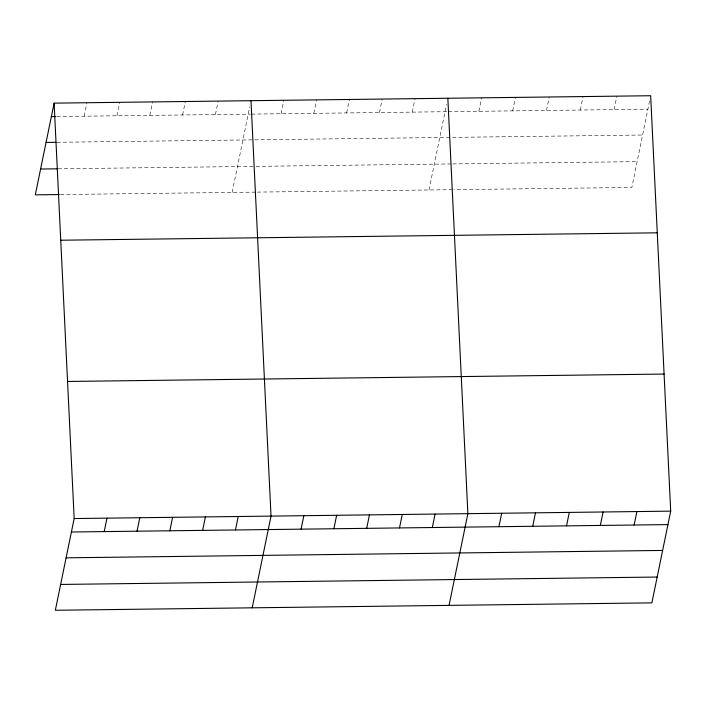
<?xml version="1.0" encoding="UTF-8"?>
<svg xmlns="http://www.w3.org/2000/svg" width="706" height="706" viewBox="0 0 706 706"><rect width="100%" height="100%" fill="white"/><g stroke="black" fill="none" stroke-linecap="round" stroke-linejoin="round"><path stroke-width="0.53" stroke-dasharray="3.53 2.65" d="M84.173 116.19L86.935 102.732M116.984 115.784L119.746 102.326M149.796 115.378L152.558 101.92M182.598 114.972L185.36 101.514M215.409 114.566L218.172 101.099M232.159 192.411L249.703 106.906M281.032 113.754L283.794 100.287M313.835 113.339L316.597 99.881M346.646 112.934L349.408 99.475M379.457 112.528L382.22 99.069M412.269 112.122L415.031 98.663M429.01 189.976L446.563 104.462M478.88 111.292L481.642 97.834M512.68 110.877L515.442 97.41M546.488 110.454L549.25 96.996M580.288 110.039L583.05 96.572M614.088 109.615L616.859 96.157M649.599 100.914L631.835 187.452L454.09 189.658M56.833 116.534L250.409 114.134M251.504 114.116L447.251 111.689M448.345 111.672L647.896 109.201M57.001 142.294L642.592 135.022M58.095 168.813L254.954 166.369M256.049 166.36L451.761 163.933M452.846 163.916L637.13 161.63M60.451 194.547L256.216 192.12M257.311 192.103L452.996 189.676"/><path stroke-width="1.06" d="M54.124 103.138L74.165 518.548L55.342 610.266L651.876 602.862L670.7 511.144L650.658 95.734L54.124 103.138L35.3 194.856L59.357 194.556M104.214 531.6L106.977 518.142M137.026 531.194L139.788 517.727M169.837 530.788L172.599 517.322M202.64 530.382L205.402 516.916M235.451 529.968L238.213 516.51M252.201 607.822L271.025 516.104L250.983 100.693M301.074 529.156L303.836 515.698M333.876 528.75L336.638 515.292M366.688 528.344L369.45 514.877M399.499 527.938L402.261 514.471M432.31 527.532L435.072 514.065M449.051 605.377L467.884 513.659L447.833 98.249M498.921 526.702L501.684 513.236M532.721 526.279L535.483 512.821M566.53 525.864L569.292 512.397M600.329 525.44L603.092 511.982M634.129 525.026L636.9 511.559M51.361 116.605L55.739 116.543M46.066 142.427L55.906 142.303M40.604 169.034L57.009 168.831M60.742 240.225L657.268 232.821M67.555 381.461L664.09 374.056M74.165 518.548L670.7 511.144M71.403 532.006L667.938 524.602M66.108 557.828L662.634 550.433M60.645 584.444L657.171 577.04"/></g></svg>
